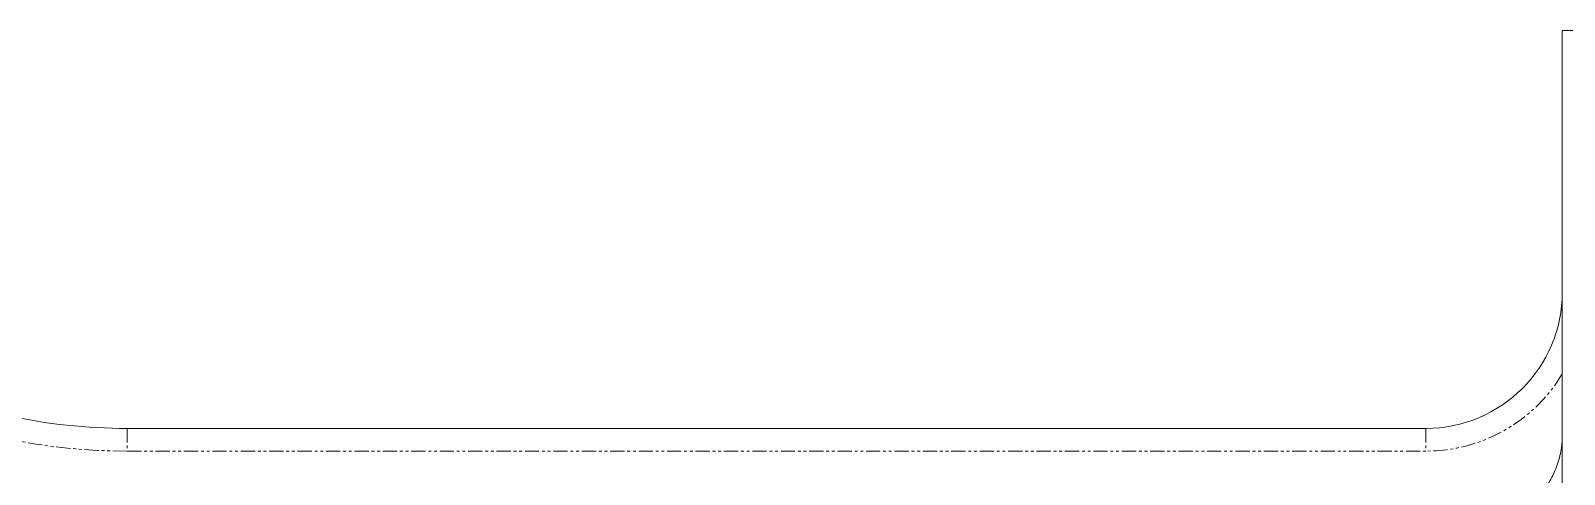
# Model space of a CAD drawing. Extents: x 2569 to 19597, y 1825 to 16548.
# Drawn here: x 16896.7 to 17004.6, y 15220.3 to 15251.5 of the extents above; entities that cross this region are included whole.
import ezdxf

# ---------------------------------------------------------------- set-up
doc = ezdxf.new("R2010")
doc.units = 0
doc.linetypes.add('PHANTOM', pattern=[2.5, 1.25, -0.25, 0.25, -0.25, 0.25, -0.25])

# ---------------------------------------------------------------- blocks, each defined once
blk = doc.blocks.new('aaaqww')
at = {"color": 7, "linetype": 'Continuous', "lineweight": 5}
for p, q in [((-386662.61, 108617.11), (-386662.61, 108727.11)), ((-386674.61, 108652.11), (-386788.86, 108652.11))]:
    blk.add_line(p, q, dxfattribs=at)
at = {"color": 7, "linetype": 'PHANTOM', "lineweight": 5}
for p, q in [((-386788.86, 108652.11), (-386788.86, 108654.11)), ((-386788.86, 108654.11), (-386674.61, 108654.11)), ((-386674.61, 108652.11), (-386674.61, 108654.11))]:
    blk.add_line(p, q, dxfattribs=at)
for centre, radius, start, end in [((-386788.86, 108602.11), 52, 90, 113.1027), ((-386674.61, 108640.11), 14, 31.0027, 90)]:
    blk.add_arc(centre, radius, start, end, dxfattribs=at)
at = {"color": 7, "linetype": 'Continuous', "lineweight": 5}
for centre, radius, start, end in [((-386788.86, 108602.11), 50, 90, 114.2913), ((-386674.61, 108640.11), 12, 0, 90)]:
    blk.add_arc(centre, radius, start, end, dxfattribs=at)
blk.add_open_spline([(-386662.61, 108652.67), (-386662.61, 108653.17), (-386662.66, 108653.66), (-386662.79, 108654.39), (-386662.85, 108654.63), (-386662.98, 108655.1), (-386663.06, 108655.34), (-386663.33, 108656.03), (-386663.55, 108656.47), (-386663.94, 108657.1), (-386664.08, 108657.31), (-386664.38, 108657.7), (-386664.54, 108657.89), (-386665.04, 108658.44), (-386665.41, 108658.77), (-386666.2, 108659.36), (-386666.63, 108659.63), (-386667.51, 108660.06), (-386667.97, 108660.24), (-386668.69, 108660.44), (-386668.93, 108660.5), (-386669.42, 108660.59), (-386669.67, 108660.62), (-386669.91, 108660.64)], degree=3, knots=[0, 0, 0, 0, 0.125, 0.125, 0.1875, 0.1875, 0.25, 0.25, 0.375, 0.375, 0.4375, 0.4375, 0.5, 0.5, 0.625, 0.625, 0.75, 0.75, 0.875, 0.875, 0.9375, 0.9375, 1, 1, 1, 1], dxfattribs=at)
blk.add_open_spline([(-386662.61, 108617.11), (-386642.61, 108617.11)], degree=1, dxfattribs=at)

msp = doc.modelspace()

# ---------------------------------------------------------------- block references
at = {"xscale": -0.8, "yscale": 0.8, "zscale": 0.8, "rotation": 180}
msp.add_blockref('aaaqww', (326334.54162, 102145.20973, 4731.76976), dxfattribs=at)

doc.saveas('drawing.dxf')
